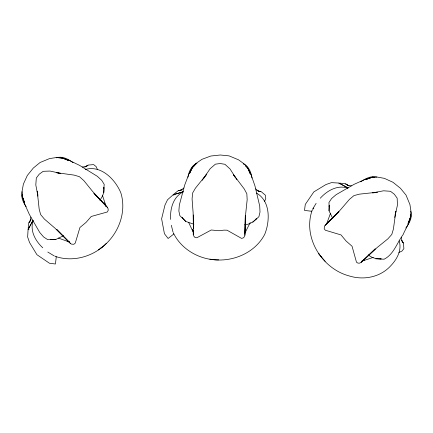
<?xml version="1.0" encoding="UTF-8"?>
<svg xmlns="http://www.w3.org/2000/svg" width="433" height="433" viewBox="0 0 433 433"><rect width="100%" height="100%" fill="white"/><g stroke="black" fill="none" stroke-linecap="round" stroke-linejoin="round"><path stroke-width="0.65" d="M103.85 192.696L103.855 187.316C104.569 192.052 102.691 196.544 99.834 200.268M244.937 232.976L245.316 215.656L244.899 235.222L244.347 236.829L243.178 237.966L241.527 238.377L227.054 230.204L224.023 230.134L219.147 230.729L211.261 229.999L196.901 237.739L195.077 237.576L193.475 235.725L193.27 234.556L193.448 214.99L193.389 228.191M244.899 235.222L245.711 213.42L247.173 199.662L246.832 193.751L244.18 188.842L233.29 174.467L235.087 177.178M193.27 234.556L193.34 230.735M193.302 232.31L193.34 230.307M193.383 228.31L193.123 212.744L192.079 198.958L192.604 193.053L195.397 188.214L206.725 174.126L205.22 176.258M329.058 210.866L329.204 205.502L329.058 210.866L332.804 218.557M368.239 254.826C372.699 258.831 378.491 259.08 384.141 259.188C393.873 254.36 396.942 242.783 403.096 234.632C405.721 228.267 410.376 222.183 410.468 215.066M28.085 229.528L32.973 220.5L28.085 229.528L27.642 237.03L29.558 242.561L36.919 254.685L49.432 263.221L55.419 264L56.274 256.921L55.208 256.168M22.3 194.341L22.175 196.149L24.551 202.606L22.175 196.149L22.316 194.184M103.871 188.474L104.201 184.366L101.701 180.312L97.268 176.274L79.645 165.411L68.804 160.167L61.621 157.709L58.612 157.829M30.846 217.144L30.489 220.429L29.065 222.757L30.851 219.553M410.7 214.205L410.798 216.608L407.994 223.574L410.392 217.647L411.101 212.175L409.932 204.571L406.035 195.11L400.444 188.285L393.018 182.304L384.39 178.364L376.807 176.983L371.303 177.535L365.089 179.408L354.08 184.334L336.116 194.677L331.559 198.574L328.945 202.547L329.156 206.66M22.126 191.646C20.714 196.999 23.106 202.325 26.137 206.649M173.795 195.337L173.979 194.065L178.282 190.601L181.286 190.044L183.857 187.976M395.085 215.06L395.865 211.234L393.402 229.1L391.8 234.442L387.865 238.864L377.105 247.562L361.111 262.403L359.585 263.15L357.956 263.129L356.5 262.252L352.045 246.236L346.081 241.019L341.02 234.924L325.394 230.248L324.22 228.841L324.393 226.394L325.075 225.425L339.039 211.715L326.688 223.856M394.717 217.458L397.456 205.042L397.153 198.13L394.317 194.228L390.49 191.294L383.573 190.796L372.369 192.923M187.954 177.221C188.891 171.739 191.256 165.839 196.604 163.349M33.108 220.77C29.704 230.811 35.517 241.111 42.764 247.8M311.895 211.033C302.873 238.188 322.423 268.969 349.404 275.994C363.866 280.454 380.347 277.223 390.734 265.813C396.985 259.253 402.1 250.117 399.15 240.856M326.385 224.575L330.428 213.464M410.392 217.647L410.798 216.608L410.711 214.649M244.807 233.03L245.538 231.162M264.585 201.475L265.77 198.428L265.413 195.245L261.223 191.673L258.23 191.034L255.724 188.902M197.042 163.138L192.577 166.997L189.686 173.243L192.577 166.997L194.85 165.016M326.444 224.592L327.592 222.183M244.916 233.1L250.236 222.519M30.992 219.434L28.757 222.952L28.167 228.44L28.935 229.468M244.58 224.824C250.566 224.5 254.837 220.581 258.912 216.668L260.011 212.029L259.724 206.043L254.95 185.898L250.994 174.526L248.098 168.724L244.726 164.356L238.529 159.809L229.084 155.875L220.3 155.003L210.822 156.021L201.935 159.339L195.597 163.723L192.095 168.004L189.026 173.725L184.723 184.994L179.338 205.009L178.867 210.985L179.83 215.645L185.795 221.447L193.876 224.234M312.491 209.361L316.139 203.326M405.818 228.029C409.38 223.298 412.725 217.247 410.684 211.19M202.222 180.35L210.146 168.708L215.39 164.167L220.17 163.533L224.933 164.291L230.037 168.962L236.883 179.679M312.339 210.194L311.587 211.266L304.507 210.406L305.281 204.419L313.822 191.906L325.946 184.55L331.478 182.629L338.979 183.072L348.008 187.96L338.979 183.072M313.086 209.123L313.833 208.051M203.716 178.391L204.468 177.324M320.258 198.244C326.969 190.742 337.464 184.631 347.737 188.095M100.467 248.385C117.614 236.25 127.242 213.085 120.785 192.69C115.129 179.322 101.057 164.821 85.214 169.498M255.773 219.342L256.58 218.503L252.775 222.308M192.095 168.004L194.839 165.26M362.73 260.839L375.243 248.867L361.111 262.403M325.075 225.425L340.398 209.897L349.409 199.407L353.95 195.602L359.352 194.163L377.322 192.209L373.463 192.874M56.046 256.612C73.356 262.371 93.809 256.417 106.329 243.351M173.157 194.78L182.991 191.851L173.157 194.78L167.533 199.77L164.978 205.036L161.612 218.817L164.421 233.696L168.107 238.48L173.72 234.08L173.492 232.792M102.653 246.696L98.502 249.895L99.482 249.143M339.039 183.922L340.067 183.154L345.556 183.744L348.078 185.481L351.358 185.833M63.57 235.704L55.879 239.449L50.515 239.303L55.879 239.449M82.319 166.986L85.599 166.721L88.164 165.06L93.652 164.616L96.158 166.618L97.474 169.612M360.77 181.806C365.42 178.575 371.038 175.554 376.862 177.113M183.468 191.792C173.195 196.614 169.893 208.917 170.678 219.407M85.599 166.721L87.964 165.357L84.711 167.057M361.988 261.061L364.434 259.984M398.896 252.461L401.889 251.145L403.886 248.639L403.448 243.151L401.781 240.586L401.521 237.306M374.318 177.308L372.358 177.167L365.896 179.538L372.358 177.167L374.767 177.33M361.999 261.121L373.246 257.402M56.203 157.823C62.26 155.783 68.311 159.122 73.042 162.689M182.163 189.681L178.634 190.682L181.286 190.044M51.668 239.352L47.56 239.563L43.587 236.948L39.69 232.391L29.347 214.427L24.421 203.418L22.548 197.199L21.996 191.7L23.377 184.117L27.317 175.484L33.298 168.064L40.123 162.472L49.584 158.575L57.183 157.406L62.661 158.11L68.587 160.513L61.621 157.709L59.007 157.823M209.843 259.14C230.87 263.085 254.696 253.678 264.752 234.28C270.073 221.019 270.582 201.199 256.563 193.086M380.028 258.858L381.192 258.842L375.812 258.842M371.303 177.535L373.89 177.535M60.723 158.056L62.661 158.11M218.703 259.876C200.614 260.265 181.941 250.014 173.774 233.701M60.073 173.416L56.247 172.643L74.113 175.105L79.456 176.702L83.878 180.642L92.575 191.402L107.416 207.396L108.163 208.923L108.142 210.552L107.265 212.008L91.249 216.462L86.032 222.427L79.937 227.487L75.261 243.113L73.854 244.288L71.407 244.115L70.438 243.433L56.723 229.468L68.869 241.82M60.512 173.357L50.055 171.051L44.399 171.262L43.138 171.354L39.235 174.185L36.307 178.017L35.809 184.934L37.936 196.138M258.23 191.034L260.341 191.602M256.785 190.466L260.282 191.559M58.477 238.08L69.589 242.123M67.196 240.91L69.605 242.058M348.955 185.838L345.75 184.052L348.078 185.481M47.792 252.038L54.369 256.017M243.671 164.037L243.308 163.734C248.829 166.256 251.2 172.388 251.957 178.05M245.235 165.498L247.649 167.706L250.344 174.028L247.649 167.706L245.435 165.666M105.852 205.778L93.88 193.264L107.416 207.396M70.438 243.433L54.904 228.11L44.42 219.098L40.615 214.557L39.176 209.155L37.222 191.186L37.882 195.045M185.795 221.447L182.104 217.55L182.883 218.4M247.211 167.787L248.098 168.724M325.156 261.315L320.122 255.454M319.365 254.474L318.607 253.489L321.811 257.646M401.781 240.586L403.145 242.951L401.732 240.245M188.599 222.313L193.318 232.434M104.456 202.85L106.074 206.519M192.312 229.225L193.427 232.369M102.41 195.261L106.134 206.503M171.327 225.252L173.011 232.093M22.548 194.612L22.548 197.199"/></g></svg>
